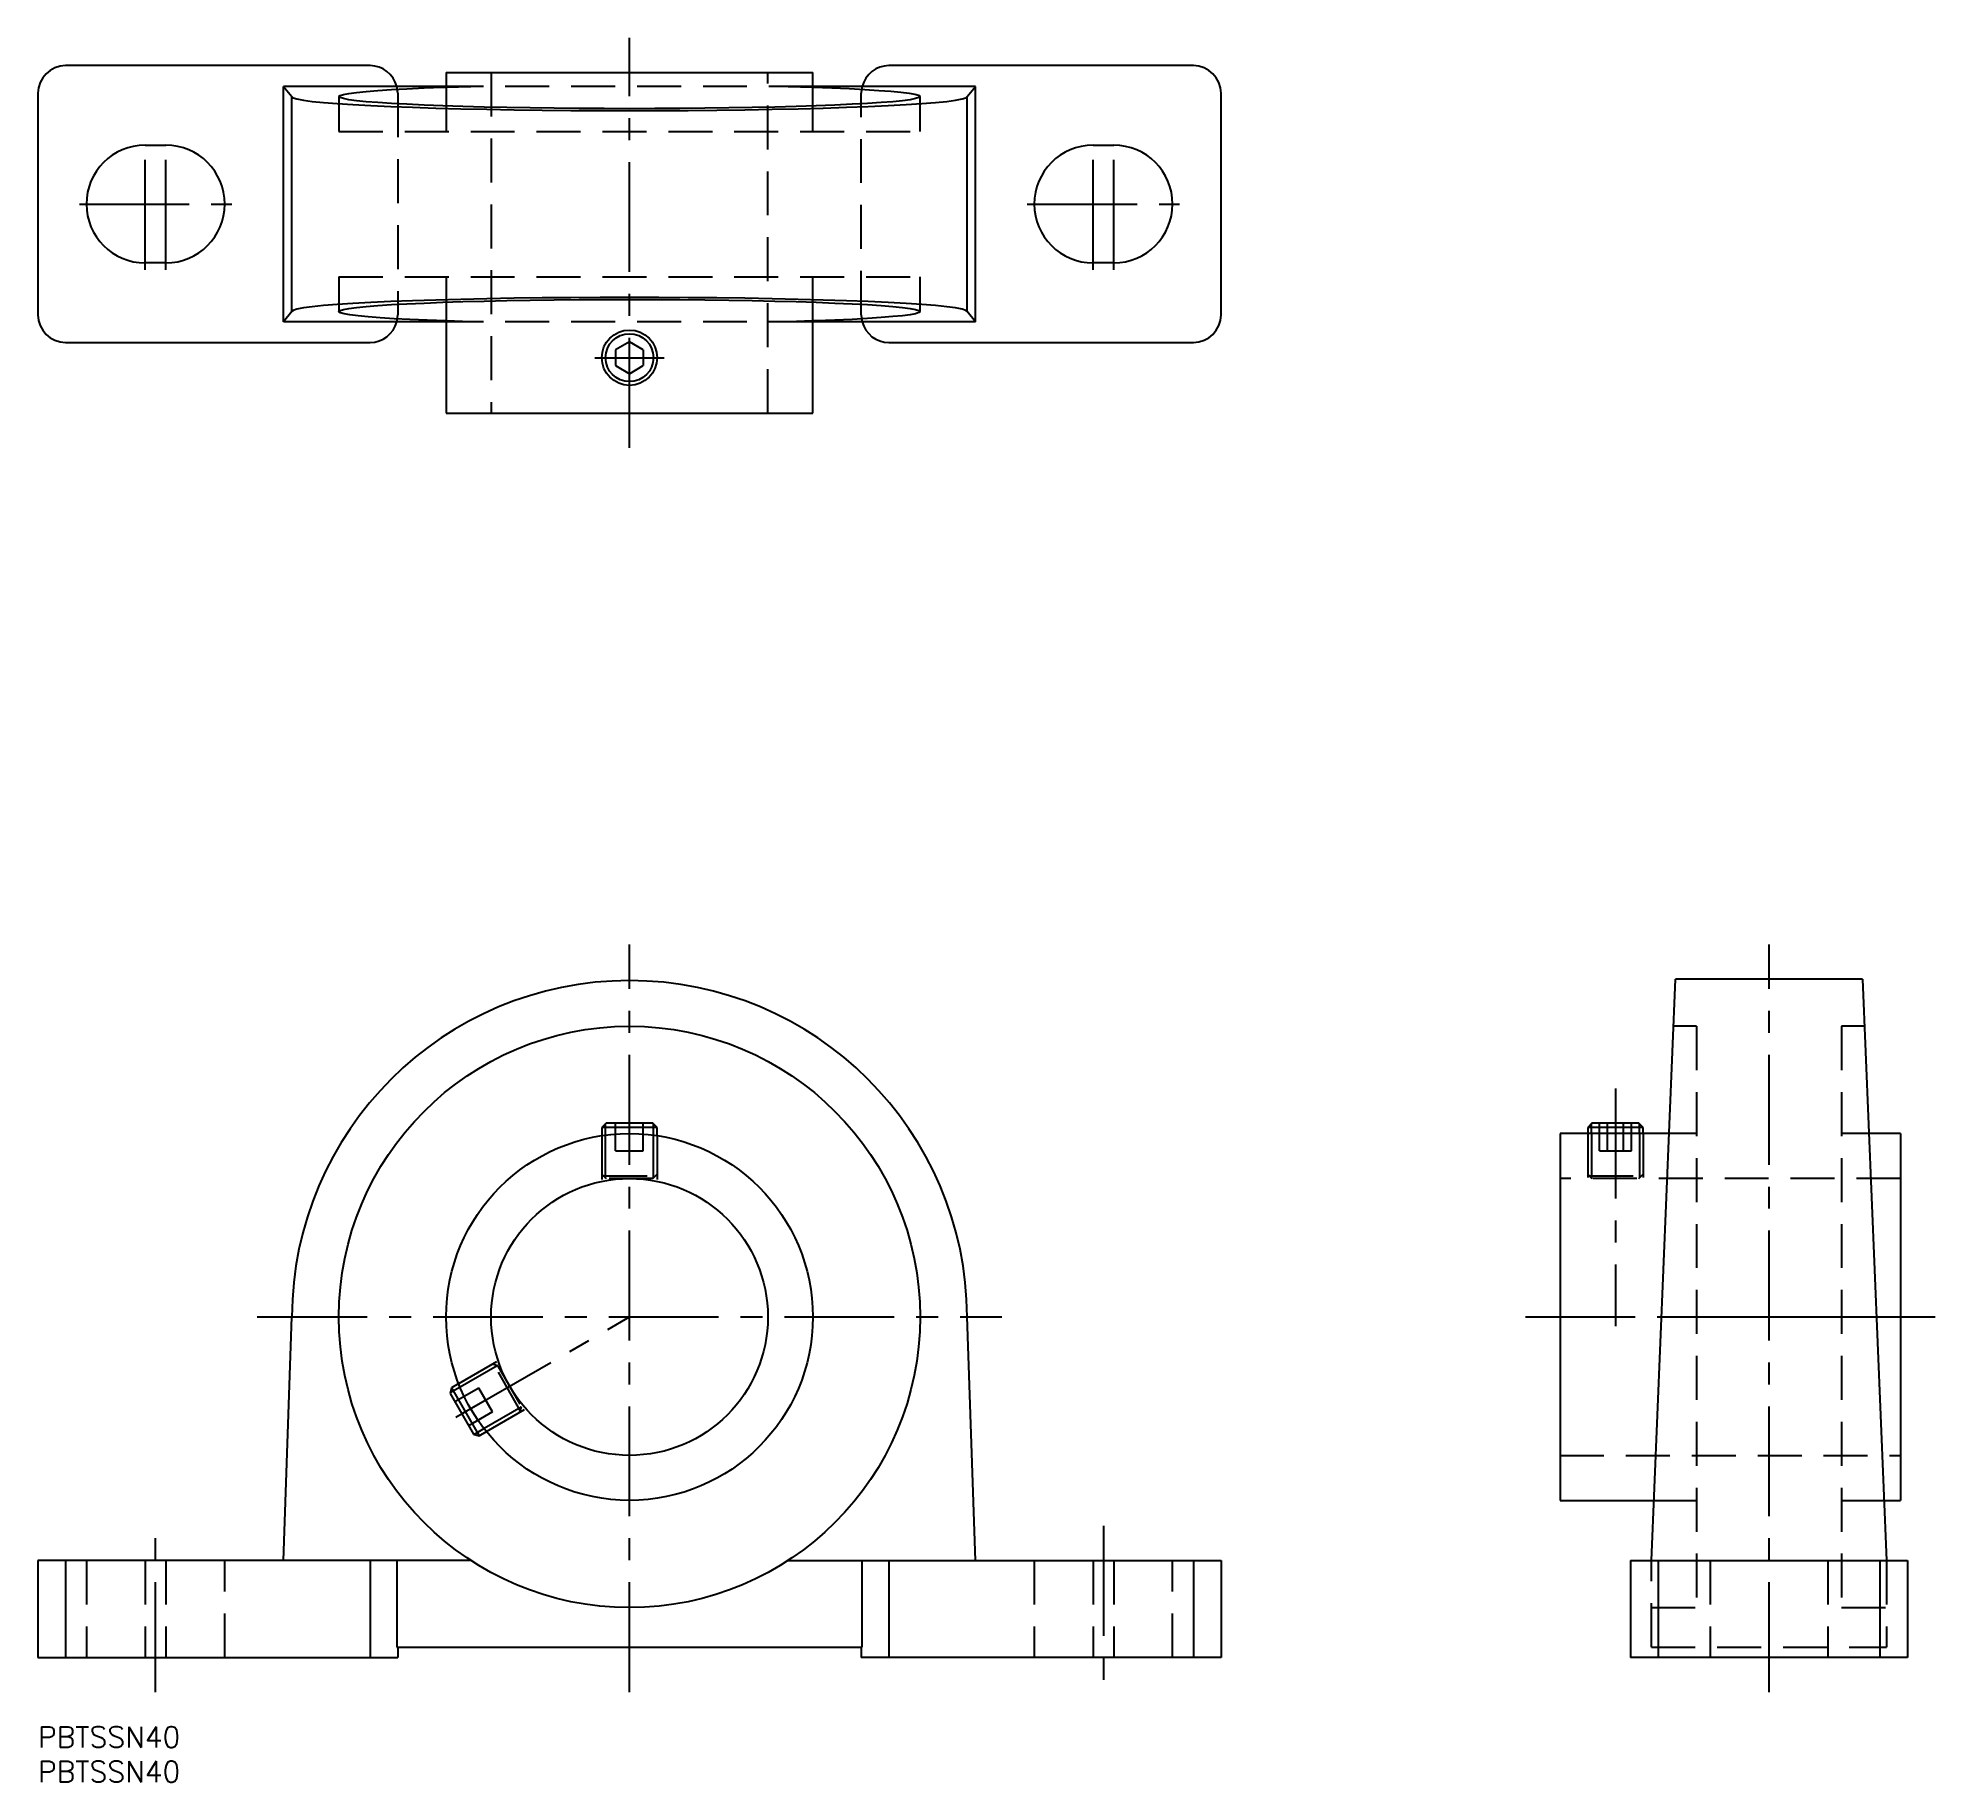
# Model space of a CAD drawing. Extents: x 0 to 274, y -8 to 244.
import ezdxf

# ---------------------------------------------------------------- set-up
doc = ezdxf.new("R2010")
doc.units = 0
doc.header["$LTSCALE"] = 0.5
doc.linetypes.add('CENTER', pattern=[50.8, 31.75, -6.35, 6.35, -6.35])
doc.linetypes.add('DASHED', pattern=[19.05, 12.7, -6.35])
for name, color, linetype in [('MSM_CENTER', 1, 'CENTER'), ('MSM_CONTINUOUS', 7, 'CONTINUOUS'), ('MSM_DASHED', 4, 'DASHED'), ('MSM_NARROW', 5, 'CONTINUOUS'), ('MSM_PART_NUMBER', 7, 'CONTINUOUS')]:
    doc.layers.add(name, color=color, linetype=linetype)
doc.styles.get("Standard").update_dxf_attribs({"font": 'txt.shx', "height": 3, "bigfont": 'bigfont.shx'})

msp = doc.modelspace()

# ---------------------------------------------------------------- linework, layer by layer
at = {"layer": 'MSM_CENTER'}
for p, q in [((85.5, 184.8), (85.5, 244)), ((15.5, 210.5), (15.5, 229.5)), ((18.5, 210.5), (18.5, 229.5)), ((152.5, 210.5), (152.5, 229.5)), ((155.5, 210.5), (155.5, 229.5)), ((6, 220), (28, 220)), ((143, 220), (165, 220)), ((80.5, 197.8), (90.5, 197.8)), ((85.5, 5), (85.5, 113)), ((250.2, 5), (250.2, 113)), ((228, 92.2), (228, 57.86)), ((31.7, 59.2), (139.3, 59.2)), ((60.39, 44.7), (85.5, 59.2)), ((215, 59.2), (274.2, 59.2)), ((17, 5), (17, 29)), ((154, 29), (154, 5))]:
    msp.add_line(p, q, dxfattribs=at)
at = {"layer": 'MSM_CONTINUOUS'}
for p, q in [((48, 240), (4, 240)), ((59, 239), (112, 239)), ((59, 239), (59, 234.18)), ((112, 234.18), (112, 239)), ((167, 240), (123, 240)), ((0, 236), (0, 204)), ((35.5, 203), (35.5, 237)), ((59, 237), (35.5, 237)), ((35.5, 237), (36.7, 235.53)), ((43.66, 235.69), (44.14, 235.84)), ((44.14, 235.84), (44.93, 235.99)), ((44.93, 235.99), (46.03, 236.13)), ((46.03, 236.13), (47.44, 236.27)), ((47.44, 236.27), (49.13, 236.41)), ((49.13, 236.41), (51.1, 236.54)), ((51.1, 236.54), (53.33, 236.66)), ((53.33, 236.66), (55.8, 236.77)), ((55.8, 236.77), (58.5, 236.87)), ((58.5, 236.87), (59, 236.89)), ((135.5, 237), (112, 237)), ((112, 236.89), (114.74, 236.79)), ((114.74, 236.79), (117.26, 236.68)), ((117.26, 236.68), (119.53, 236.56)), ((119.53, 236.56), (121.55, 236.43)), ((121.55, 236.43), (123.29, 236.3)), ((123.29, 236.3), (124.74, 236.16)), ((124.74, 236.16), (125.9, 236.01)), ((125.9, 236.01), (126.75, 235.86)), ((126.75, 235.86), (127.28, 235.71)), ((134.3, 235.53), (135.5, 237)), ((135.5, 203), (135.5, 237)), ((171, 204), (171, 236)), ((36.7, 204.47), (36.7, 235.53)), ((36.7, 235.53), (36.89, 235.36)), ((36.89, 235.36), (37.44, 235.18)), ((37.44, 235.18), (38.36, 235.01)), ((38.36, 235.01), (39.64, 234.84)), ((39.64, 234.84), (41.27, 234.67)), ((41.27, 234.67), (43.24, 234.52)), ((43.24, 234.52), (45.53, 234.37)), ((43.5, 235.53), (43.66, 235.69)), ((43.66, 235.38), (43.5, 235.53)), ((44.14, 235.23), (43.66, 235.38)), ((44.93, 235.08), (44.14, 235.23)), ((46.03, 234.93), (44.93, 235.08)), ((45.53, 234.37), (48.12, 234.23)), ((47.44, 234.79), (46.03, 234.93)), ((49.13, 234.66), (47.44, 234.79)), ((48.12, 234.23), (50.99, 234.1)), ((51.1, 234.53), (49.13, 234.66)), ((50.99, 234.1), (54.13, 233.98)), ((53.33, 234.41), (51.1, 234.53)), ((55.8, 234.3), (53.33, 234.41)), ((54.13, 233.98), (57.51, 233.87)), ((58.5, 234.19), (55.8, 234.3)), ((57.51, 233.87), (61.1, 233.77)), ((61.41, 234.1), (58.5, 234.19)), ((61.1, 233.77), (64.88, 233.69)), ((64.5, 234.02), (61.41, 234.1)), ((67.75, 233.95), (64.5, 234.02)), ((64.88, 233.69), (68.81, 233.62)), ((71.14, 233.89), (67.75, 233.95)), ((68.81, 233.62), (72.87, 233.57)), ((74.63, 233.84), (71.14, 233.89)), ((72.87, 233.57), (77.03, 233.53)), ((78.21, 233.81), (74.63, 233.84)), ((77.03, 233.53), (81.25, 233.51)), ((81.84, 233.79), (78.21, 233.81)), ((81.25, 233.51), (85.5, 233.5)), ((85.5, 233.78), (81.84, 233.79)), ((89.16, 233.79), (85.5, 233.78)), ((85.5, 233.5), (89.75, 233.51)), ((92.79, 233.81), (89.16, 233.79)), ((89.75, 233.51), (93.97, 233.53)), ((96.37, 233.84), (92.79, 233.81)), ((93.97, 233.53), (98.13, 233.57)), ((99.86, 233.89), (96.37, 233.84)), ((98.13, 233.57), (102.19, 233.62)), ((103.25, 233.95), (99.86, 233.89)), ((102.19, 233.62), (106.12, 233.69)), ((106.5, 234.02), (103.25, 233.95)), ((106.12, 233.69), (109.9, 233.77)), ((109.59, 234.1), (106.5, 234.02)), ((112.5, 234.19), (109.59, 234.1)), ((109.9, 233.77), (113.49, 233.87)), ((115.2, 234.3), (112.5, 234.19)), ((113.49, 233.87), (116.87, 233.98)), ((117.67, 234.41), (115.2, 234.3)), ((116.87, 233.98), (120.01, 234.1)), ((119.9, 234.53), (117.67, 234.41)), ((121.87, 234.66), (119.9, 234.53)), ((120.01, 234.1), (122.88, 234.23)), ((123.56, 234.79), (121.87, 234.66)), ((122.88, 234.23), (125.47, 234.37)), ((124.97, 234.93), (123.56, 234.79)), ((126.07, 235.08), (124.97, 234.93)), ((125.47, 234.37), (127.76, 234.52)), ((126.86, 235.23), (126.07, 235.08)), ((127.34, 235.38), (126.86, 235.23)), ((127.28, 235.71), (127.5, 235.56)), ((127.5, 235.53), (127.34, 235.38)), ((127.5, 235.56), (127.5, 235.53)), ((127.76, 234.52), (129.73, 234.67)), ((129.73, 234.67), (131.36, 234.84)), ((131.36, 234.84), (132.64, 235.01)), ((132.64, 235.01), (133.56, 235.18)), ((133.56, 235.18), (134.11, 235.36)), ((134.11, 235.36), (134.3, 235.53)), ((134.3, 204.47), (134.3, 235.53)), ((15.5, 228.5), (18.5, 228.5)), ((152.5, 228.5), (155.5, 228.5)), ((18.5, 211.5), (15.5, 211.5)), ((155.5, 211.5), (152.5, 211.5)), ((48.12, 205.77), (45.53, 205.63)), ((50.99, 205.9), (48.12, 205.77)), ((54.13, 206.02), (50.99, 205.9)), ((53.33, 205.59), (55.8, 205.7)), ((57.51, 206.13), (54.13, 206.02)), ((55.8, 205.7), (58.5, 205.81)), ((61.1, 206.23), (57.51, 206.13)), ((58.5, 205.81), (61.41, 205.9)), ((59, 205.82), (59, 189.8)), ((64.88, 206.31), (61.1, 206.23)), ((61.41, 205.9), (64.5, 205.98)), ((64.5, 205.98), (67.75, 206.05)), ((68.81, 206.38), (64.88, 206.31)), ((67.75, 206.05), (71.14, 206.11)), ((72.87, 206.43), (68.81, 206.38)), ((71.14, 206.11), (74.63, 206.16)), ((77.03, 206.47), (72.87, 206.43)), ((74.63, 206.16), (78.21, 206.19)), ((81.25, 206.49), (77.03, 206.47)), ((78.21, 206.19), (81.84, 206.21)), ((85.5, 206.5), (81.25, 206.49)), ((81.84, 206.21), (85.5, 206.22)), ((89.75, 206.49), (85.5, 206.5)), ((85.5, 206.22), (89.16, 206.21)), ((89.16, 206.21), (92.79, 206.19)), ((93.97, 206.47), (89.75, 206.49)), ((92.79, 206.19), (96.37, 206.16)), ((98.13, 206.43), (93.97, 206.47)), ((96.37, 206.16), (99.86, 206.11)), ((102.19, 206.38), (98.13, 206.43)), ((99.86, 206.11), (103.25, 206.05)), ((106.12, 206.31), (102.19, 206.38)), ((103.25, 206.05), (106.5, 205.98)), ((109.9, 206.23), (106.12, 206.31)), ((106.5, 205.98), (109.59, 205.9)), ((109.59, 205.9), (112.5, 205.81)), ((113.49, 206.13), (109.9, 206.23)), ((112, 189.8), (112, 205.82)), ((112.5, 205.81), (115.2, 205.7)), ((116.87, 206.02), (113.49, 206.13)), ((115.2, 205.7), (117.67, 205.59)), ((120.01, 205.9), (116.87, 206.02)), ((122.88, 205.77), (120.01, 205.9)), ((125.47, 205.63), (122.88, 205.77)), ((36.7, 204.47), (35.5, 203)), ((59, 203), (35.5, 203)), ((36.89, 204.64), (36.7, 204.47)), ((37.44, 204.82), (36.89, 204.64)), ((38.36, 204.99), (37.44, 204.82)), ((39.64, 205.16), (38.36, 204.99)), ((41.27, 205.33), (39.64, 205.16)), ((43.24, 205.48), (41.27, 205.33)), ((45.53, 205.63), (43.24, 205.48)), ((43.5, 204.47), (43.66, 204.62)), ((43.5, 204.44), (43.5, 204.47)), ((43.72, 204.29), (43.5, 204.44)), ((43.66, 204.62), (44.14, 204.77)), ((44.25, 204.14), (43.72, 204.29)), ((44.14, 204.77), (44.93, 204.92)), ((45.1, 203.99), (44.25, 204.14)), ((44.93, 204.92), (46.03, 205.07)), ((46.26, 203.84), (45.1, 203.99)), ((46.03, 205.07), (47.44, 205.21)), ((47.71, 203.7), (46.26, 203.84)), ((47.44, 205.21), (49.13, 205.34)), ((49.45, 203.57), (47.71, 203.7)), ((49.13, 205.34), (51.1, 205.47)), ((51.47, 203.44), (49.45, 203.57)), ((51.1, 205.47), (53.33, 205.59)), ((53.74, 203.32), (51.47, 203.44)), ((56.26, 203.21), (53.74, 203.32)), ((59, 203.11), (56.26, 203.21)), ((112.5, 203.13), (112, 203.11)), ((135.5, 203), (112, 203)), ((115.2, 203.23), (112.5, 203.13)), ((117.67, 203.34), (115.2, 203.23)), ((117.67, 205.59), (119.9, 205.47)), ((119.9, 203.46), (117.67, 203.34)), ((119.9, 205.47), (121.87, 205.34)), ((121.87, 203.59), (119.9, 203.46)), ((121.87, 205.34), (123.56, 205.21)), ((123.56, 203.73), (121.87, 203.59)), ((123.56, 205.21), (124.97, 205.07)), ((124.97, 203.87), (123.56, 203.73)), ((124.97, 205.07), (126.07, 204.92)), ((126.07, 204.01), (124.97, 203.87)), ((127.76, 205.48), (125.47, 205.63)), ((126.07, 204.92), (126.86, 204.77)), ((126.86, 204.16), (126.07, 204.01)), ((126.86, 204.77), (127.34, 204.62)), ((127.34, 204.31), (126.86, 204.16)), ((127.34, 204.62), (127.5, 204.47)), ((127.5, 204.47), (127.34, 204.31)), ((129.73, 205.33), (127.76, 205.48)), ((131.36, 205.16), (129.73, 205.33)), ((132.64, 204.99), (131.36, 205.16)), ((133.56, 204.82), (132.64, 204.99)), ((134.11, 204.64), (133.56, 204.82)), ((134.3, 204.47), (134.11, 204.64)), ((135.5, 203), (134.3, 204.47)), ((4, 200), (48, 200)), ((85.5, 200.11), (83.5, 198.95)), ((83.5, 198.95), (83.5, 196.65)), ((87.5, 198.95), (85.5, 200.11)), ((87.5, 198.95), (87.5, 196.65)), ((123, 200), (167, 200)), ((83.5, 196.65), (85.5, 195.49)), ((85.5, 195.49), (87.5, 196.65)), ((59, 189.8), (112, 189.8)), ((233.2, 24), (236.7, 108)), ((263.7, 108), (236.7, 108)), ((263.7, 108), (267.2, 24)), ((82.11, 87.2), (81.5, 86.59)), ((81.5, 86.59), (81.5, 85.4)), ((89.5, 86.59), (81.5, 86.59)), ((88.89, 87.2), (82.11, 87.2)), ((89.5, 86.59), (88.89, 87.2)), ((89.5, 85.4), (89.5, 86.59)), ((235.77, 85.7), (220, 85.7)), ((220, 85.7), (220, 32.7)), ((224.61, 87.2), (224, 86.59)), ((224, 86.59), (224, 85.7)), ((232, 86.59), (224, 86.59)), ((231.39, 87.2), (224.61, 87.2)), ((232, 86.59), (231.39, 87.2)), ((232, 85.7), (232, 86.59)), ((269.2, 85.7), (264.63, 85.7)), ((269.2, 85.7), (269.2, 32.7)), ((35.5, 24), (36.7, 59.2)), ((135.5, 24), (134.3, 59.2)), ((234.67, 59.2), (265.73, 59.2)), ((60.81, 49.57), (59.78, 48.97)), ((59.78, 48.97), (59.56, 48.13)), ((59.56, 48.13), (62.94, 42.27)), ((59.78, 48.97), (63.78, 42.04)), ((62.94, 42.27), (63.78, 42.04)), ((63.78, 42.04), (64.81, 42.64)), ((220, 32.7), (233.56, 32.7)), ((266.84, 32.7), (269.2, 32.7)), ((62.59, 24), (0, 24)), ((0, 24), (0, 10)), ((51.87, 24), (51.87, 11.5)), ((108.41, 24), (171, 24)), ((119.13, 11.5), (119.13, 24)), ((171, 24), (171, 10)), ((230.2, 24), (270.2, 24)), ((230.2, 24), (230.2, 10)), ((270.2, 24), (270.2, 10)), ((51.87, 11.5), (119.13, 11.5)), ((52, 11.5), (52, 10)), ((119, 11.5), (119, 10)), ((0, 10), (52, 10)), ((171, 10), (119, 10)), ((270.2, 10), (230.2, 10))]:
    msp.add_line(p, q, dxfattribs=at)
for centre, radius in [((85.5, 197.8), 4), ((85.5, 59.2), 42), ((85.5, 59.2), 26.5), ((85.5, 59.2), 20)]:
    msp.add_circle(centre, radius, dxfattribs=at)
for centre, radius, start, end in [((4, 236), 4, 90, 180), ((48, 236), 4, 14.4775, 90), ((123, 236), 4, 90, 165.5225), ((167, 236), 4, 0, 90), ((15.5, 220), 8.5, 90, 270), ((18.5, 220), 8.5, 270, 90), ((152.5, 220), 8.5, 90, 270), ((155.5, 220), 8.5, 270, 90), ((4, 204), 4, 180, 270), ((48, 204), 4, 270, 345.5225), ((123, 204), 4, 194.4775, 270), ((167, 204), 4, 270, 0), ((85.5, 59), 48.8, 0.2348, 179.7652)]:
    msp.add_arc(centre, radius, start, end, dxfattribs=at)
at = {"layer": 'MSM_DASHED'}
for p, q in [((65.5, 239), (65.5, 189.8)), ((105.5, 189.8), (105.5, 239)), ((52, 236), (52, 204)), ((59, 236.89), (62.59, 237)), ((112, 237), (59, 237)), ((108.41, 237), (112, 236.89)), ((119, 204), (119, 236)), ((43.5, 235.53), (43.5, 230.5)), ((59, 234.18), (59, 230.5)), ((112, 230.5), (112, 234.18)), ((127.5, 230.5), (127.5, 235.53)), ((43.5, 230.5), (127.5, 230.5)), ((43.5, 209.5), (127.5, 209.5)), ((43.5, 209.5), (43.5, 204.47)), ((59, 209.5), (59, 205.82)), ((112, 205.82), (112, 209.5)), ((127.5, 204.47), (127.5, 209.5)), ((62.59, 203), (59, 203.11)), ((112, 203), (59, 203)), ((112, 203.11), (108.41, 203)), ((239.7, 101.2), (236.42, 101.2)), ((239.7, 101.2), (239.7, 17.2)), ((263.98, 101.2), (260.7, 101.2)), ((260.7, 101.2), (260.7, 17.2)), ((81.5, 85.4), (81.5, 78.8)), ((82.04, 79.27), (82.04, 85.47)), ((83.5, 83.2), (83.5, 87.2)), ((85.5, 83.2), (85.5, 87.2)), ((87.5, 83.2), (87.5, 87.2)), ((88.96, 79.27), (88.96, 85.47)), ((89.5, 85.4), (89.5, 78.8)), ((224, 85.7), (224, 79.2)), ((224.54, 85.7), (224.54, 79.27)), ((225.69, 83.2), (225.69, 87.2)), ((226.85, 83.2), (226.85, 87.2)), ((228, 87.2), (228, 83.2)), ((228, 85.7), (228, 79.2)), ((229.15, 83.2), (229.15, 87.2)), ((230.31, 83.2), (230.31, 87.2)), ((231.46, 85.7), (231.46, 79.27)), ((232, 85.7), (232, 79.2)), ((239.7, 85.7), (235.77, 85.7)), ((264.63, 85.7), (260.7, 85.7)), ((83.5, 83.2), (87.5, 83.2)), ((225.69, 83.2), (230.31, 83.2)), ((81.5, 79.81), (82.11, 79.2)), ((81.7, 79.61), (89.3, 79.61)), ((88.89, 79.2), (89.5, 79.81)), ((224, 79.81), (224.61, 79.2)), ((224.2, 79.61), (231.8, 79.61)), ((231.39, 79.2), (232, 79.81)), ((88.89, 79.2), (82.11, 79.2)), ((269.2, 79.2), (220, 79.2)), ((60.81, 49.57), (66.53, 52.87)), ((66.39, 52.16), (61.02, 49.06)), ((66.49, 52.13), (65.65, 52.36)), ((69.72, 45.7), (65.92, 52.28)), ((66.49, 52.13), (69.87, 46.27)), ((63.72, 48.93), (60.25, 46.93)), ((64.72, 47.2), (61.25, 45.2)), ((65.72, 45.47), (63.72, 48.93)), ((65.72, 45.47), (62.25, 43.47)), ((69.85, 46.17), (64.48, 43.07)), ((64.81, 42.64), (70.53, 45.94)), ((69.65, 45.43), (69.87, 46.27)), ((220, 39.2), (269.2, 39.2)), ((233.56, 32.7), (239.7, 32.7)), ((260.7, 32.7), (266.84, 32.7)), ((7, 24), (7, 10)), ((15.5, 24), (15.5, 10)), ((18.5, 24), (18.5, 10)), ((27, 10), (27, 24)), ((144, 24), (144, 10)), ((152.5, 24), (152.5, 10)), ((155.5, 24), (155.5, 10)), ((164, 10), (164, 24)), ((233.2, 11.5), (233.2, 24)), ((241.7, 24), (241.7, 10)), ((258.7, 24), (258.7, 10)), ((267.2, 24), (267.2, 11.5)), ((233.2, 17.2), (239.7, 17.2)), ((260.7, 17.2), (267.2, 17.2)), ((233.2, 11.5), (267.2, 11.5))]:
    msp.add_line(p, q, dxfattribs=at)
for centre, start, end in [((48, 236), 0, 14.4775), ((123, 236), 165.5225, 180), ((48, 204), 345.5225, 0), ((123, 204), 180, 194.4775)]:
    msp.add_arc(centre, 4, start, end, dxfattribs=at)
at = {"layer": 'MSM_NARROW'}
for p, q in [((82.04, 85.47), (82.04, 87.13)), ((88.96, 85.47), (88.96, 87.13)), ((224.54, 85.7), (224.54, 87.13)), ((231.46, 85.7), (231.46, 87.13)), ((61.02, 49.06), (59.58, 48.23)), ((64.48, 43.07), (63.04, 42.24)), ((4, 24), (4, 10)), ((48, 24), (48, 10)), ((123, 24), (123, 10)), ((167, 24), (167, 10)), ((234.2, 24), (234.2, 10)), ((266.2, 24), (266.2, 10))]:
    msp.add_line(p, q, dxfattribs=at)
msp.add_circle((85.5, 197.8), 3.46, dxfattribs=at)

# ---------------------------------------------------------------- texts
at = {"layer": 'MSM_PART_NUMBER'}
for p in [(0, -3), (0, -8)]:
    msp.add_text('PBTSSN40', height=3, dxfattribs=at).set_placement(p)

doc.saveas('drawing.dxf')
